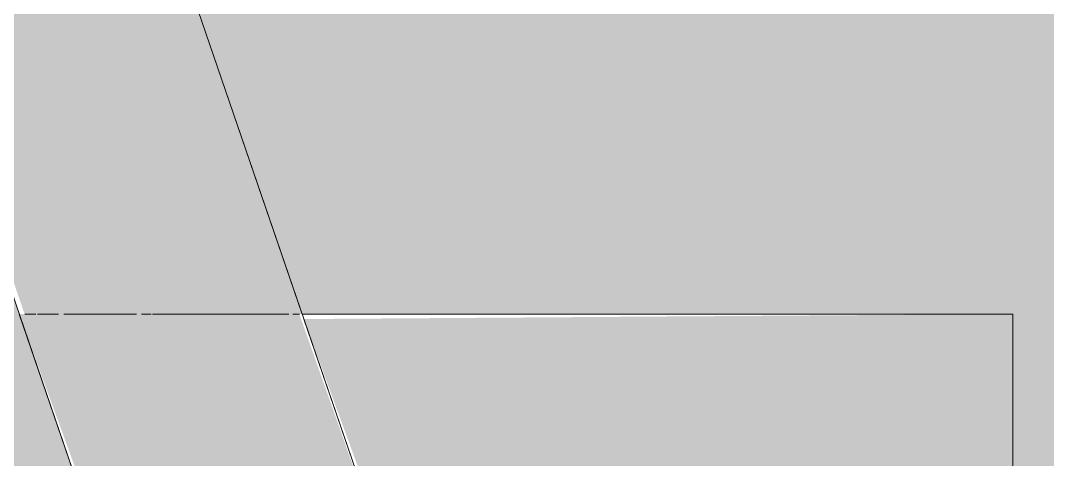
# Model space of a CAD drawing. Header units: millimetres. Extents: x 63432 to 177405, y -1987 to 27578.
# Drawn here: x 162028.22 to 162076.96, y 8845.3 to 8866.13 of the extents above; entities that cross this region are included whole.
import ezdxf

# ---------------------------------------------------------------- set-up
doc = ezdxf.new("R2010")
doc.units = ezdxf.units.MM
doc.layers.add('A-WALL-PATT', color=7, linetype='Continuous', lineweight=9)
for name, color, linetype, lineweight, true_color in [('I-FURN-16', 7, 'Continuous', 9, 0xd1b79e), ('I-FURN-21', 7, 'Continuous', 9, 0x666666), ('I-FURN-25', 7, 'Continuous', 9, 0x987f66), ('I-FURN-34', 7, 'Continuous', 9, 0xae8e6d), ('I-FURN-38', 7, 'Continuous', 9, 0xa58c72), ('I-FURN-50', 7, 'Continuous', 9, 0xd6b594), ('I-FURN-6', 7, 'Continuous', 9, 0xc0c0c0), ('I-FURN-61', 7, 'Continuous', 9, 0xcabbac), ('I-FURN-62', 7, 'Continuous', 9, 0x8b8b8b), ('I-FURN-65', 7, 'Continuous', 9, 0x8b7c6d), ('I-FURN-71', 7, 'Continuous', 9, 0xa59687)]:
    doc.layers.add(name, color=color, linetype=linetype, lineweight=lineweight, true_color=true_color)
doc.layers.add('I-FURN-17', color=7, linetype='Continuous', lineweight=9, true_color=0x111111, transparency=0.7)
doc.layers.add('I-FURN-18', color=7, linetype='Continuous', lineweight=9, true_color=0xe2b180, transparency=0.7)

# ---------------------------------------------------------------- blocks, each defined once
blk = doc.blocks.new('Chair - Tablet Arm - Chair - Tablet Arm-V79-Развертка 3_12-6')
at = {"layer": 'I-FURN-17'}
h = blk.add_hatch(color=256, dxfattribs=at)
h.paths.add_polyline_path([(-81976.135, 8450), (-82105.424, 8826.8), (-82107.355, 8826.8), (-82105.265, 8820.434), (-82102.304, 8812.132), (-81978.144, 8450), (-81976.149, 8450)])
h.paths.add_polyline_path([(-82115.982, 8832.447), (-82112.157, 8836.168), (-82112.035, 8837.109), (-82112.188, 8838.407), (-82113.123, 8839.5), (-82120.404, 8839.5), (-82121.068, 8837.606), (-82121.214, 8835.208), (-82120.579, 8832.787), (-82119.639, 8832.657), (-82116.909, 8832.501)])
h.paths.add_polyline_path([(-82126.697, 8852.2), (-82114.032, 8852.2), (-82175.226, 9030.683), (-82187.239, 9026.564), (-82127.204, 8852.2)])
at = {"layer": 'I-FURN-18'}
h = blk.add_hatch(color=256, dxfattribs=at)
h.paths.add_polyline_path([(-82141.634, 8839.5), (-82124.151, 8839.5), (-82124.065, 8842.304), (-82127.458, 8852.2), (-82156.5, 8852.2), (-82156.5, 8839.5)])
h.paths.add_polyline_path([(-82102.618, 8839.5), (-82086.1, 8839.727), (-82080.3, 8840.405), (-82080.3, 8852.2), (-82113.951, 8851.964), (-82109.391, 8839.5)])
h = blk.add_hatch(color=256, dxfattribs=at)
h.paths.add_polyline_path([(-82119.733, 8839.5), (-82113.123, 8839.5), (-82114.166, 8840.322), (-82116.116, 8841.38), (-82118.942, 8841.08), (-82120.224, 8839.5), (-82119.806, 8839.5)])
h.paths.add_polyline_path([(-82109.678, 8839.5), (-82114.166, 8852.2), (-82127.458, 8852.2), (-82123.519, 8841.378), (-82122.331, 8843.079), (-82119.733, 8844.5), (-82117.291, 8844.76), (-82114.166, 8843.34), (-82112.352, 8841.141), (-82111.452, 8839.5), (-82110.129, 8839.5)])
at = {"layer": 'I-FURN-16'}
for p in [(-82114.022, 8852.2), (-82080.3, 8840.405)]:
    blk.add_line(p, (-82080.3, 8852.2), dxfattribs=at)
at = {"layer": 'I-FURN-21'}
blk.add_line((-82114.032, 8852.2), (-82175.226, 9030.683), dxfattribs=at)
at = {"layer": 'I-FURN-25'}
for p, q in [((-82127.197, 8852.2), (-82126.667, 8852.2)), ((-82126.595, 8852.2), (-82125.593, 8852.2)), ((-82125.35, 8852.2), (-82121.886, 8852.2)), ((-82121.657, 8852.2), (-82121.202, 8852.2)), ((-82121.139, 8852.2), (-82114.668, 8852.2)), ((-82114.479, 8852.2), (-82114.166, 8852.2))]:
    blk.add_line(p, q, dxfattribs=at)
at = {"layer": 'I-FURN-34'}
for p, q in [((-82126.667, 8852.2), (-82127.197, 8852.2)), ((-82125.593, 8852.2), (-82126.595, 8852.2)), ((-82121.886, 8852.2), (-82125.35, 8852.2)), ((-82121.202, 8852.2), (-82121.657, 8852.2)), ((-82114.668, 8852.2), (-82121.139, 8852.2)), ((-82114.166, 8852.2), (-82114.479, 8852.2))]:
    blk.add_line(p, q, dxfattribs=at)
at = {"layer": 'I-FURN-38'}
for p, q in [((-82127.458, 8852.2), (-82123.667, 8841.145)), ((-82109.678, 8839.5), (-82113.951, 8851.964))]:
    blk.add_line(p, q, dxfattribs=at)
at = {"layer": 'I-FURN-50'}
for p, q in [((-82102.618, 8852.2), (-82114.022, 8852.2)), ((-82086.1, 8852.2), (-82102.618, 8852.2)), ((-82080.3, 8852.2), (-82086.1, 8852.2))]:
    blk.add_line(p, q, dxfattribs=at)
blk = doc.blocks.new('Chair - Tablet Arm - Chair - Tablet Arm-V82-Развертка 3_12-6')
at = {"layer": 'I-FURN-16'}
for p, q in [((-82102.618, 8852.2), (-82114.022, 8852.2)), ((-82086.1, 8852.2), (-82102.618, 8852.2)), ((-82080.3, 8852.2), (-82086.1, 8852.2))]:
    blk.add_line(p, q, dxfattribs=at)
at = {"layer": 'I-FURN-38'}
for p, q in [((-82126.667, 8852.2), (-82127.197, 8852.2)), ((-82125.593, 8852.2), (-82126.595, 8852.2)), ((-82121.886, 8852.2), (-82125.35, 8852.2)), ((-82121.202, 8852.2), (-82121.657, 8852.2)), ((-82114.668, 8852.2), (-82121.139, 8852.2)), ((-82114.166, 8852.2), (-82114.479, 8852.2))]:
    blk.add_line(p, q, dxfattribs=at)
at = {"layer": 'I-FURN-61'}
for p, q in [((-82114.022, 8852.2), (-82102.618, 8852.2)), ((-82102.618, 8852.2), (-82081.764, 8852.2)), ((-82081.764, 8852.2), (-82080.3, 8852.2)), ((-82080.3, 8840.405), (-82080.3, 8852.2))]:
    blk.add_line(p, q, dxfattribs=at)
at = {"layer": 'I-FURN-62'}
blk.add_line((-82114.032, 8852.2), (-82175.226, 9030.683), dxfattribs=at)
at = {"layer": 'I-FURN-65'}
for p, q in [((-82127.197, 8852.2), (-82126.667, 8852.2)), ((-82126.595, 8852.2), (-82125.593, 8852.2)), ((-82125.35, 8852.2), (-82121.886, 8852.2)), ((-82121.657, 8852.2), (-82121.202, 8852.2)), ((-82121.139, 8852.2), (-82114.668, 8852.2)), ((-82114.479, 8852.2), (-82114.166, 8852.2))]:
    blk.add_line(p, q, dxfattribs=at)
at = {"layer": 'I-FURN-71'}
for p, q in [((-82127.458, 8852.2), (-82123.667, 8841.145)), ((-82109.678, 8839.5), (-82113.951, 8851.964))]:
    blk.add_line(p, q, dxfattribs=at)
blk = doc.blocks.new('Chair - Tablet Arm - Chair - Tablet Arm-V89-Развертка 3_12-6')
at = {"layer": 'I-FURN-6'}
for p, q in [((-81971.694, 8437.047), (-82175.226, 9030.683)), ((-82187.239, 9026.564), (-82120.579, 8832.137)), ((-82114.022, 8852.2), (-82080.3, 8852.2)), ((-82080.3, 8839.5), (-82080.3, 8852.2))]:
    blk.add_line(p, q, dxfattribs=at)
at = {"layer": 'I-FURN-61'}
blk.add_line((-82080.3, 8852.2), (-82114.022, 8852.2), dxfattribs=at)
at = {"layer": 'I-FURN-62'}
for p, q in [((-82127.197, 8852.2), (-82126.667, 8852.2)), ((-82126.595, 8852.2), (-82125.593, 8852.2)), ((-82125.35, 8852.2), (-82121.886, 8852.2)), ((-82121.657, 8852.2), (-82121.202, 8852.2)), ((-82121.139, 8852.2), (-82114.668, 8852.2)), ((-82114.479, 8852.2), (-82114.166, 8852.2))]:
    blk.add_line(p, q, dxfattribs=at)
at = {"layer": 'I-FURN-71'}
for p, q in [((-82126.667, 8852.2), (-82127.197, 8852.2)), ((-82125.593, 8852.2), (-82126.595, 8852.2)), ((-82121.886, 8852.2), (-82125.35, 8852.2)), ((-82121.202, 8852.2), (-82121.657, 8852.2)), ((-82114.668, 8852.2), (-82121.139, 8852.2)), ((-82114.166, 8852.2), (-82114.479, 8852.2))]:
    blk.add_line(p, q, dxfattribs=at)

msp = doc.modelspace()

# ---------------------------------------------------------------- hatches: boundary and pattern name
at = {"layer": 'A-WALL-PATT'}
h = msp.add_hatch(color=256, dxfattribs=at)
h.paths.add_polyline_path([(160606.618, 8450), (161691.753, 8450), (161825.295, 8839.5), (161732.418, 8839.5), (161732.418, 8852.2), (161829.65, 8852.2), (161893.845, 9039.435), (161693.893, 9039.435), (161693.893, 9052.135), (161950.358, 9052.135), (161960.047, 9050.621), (161968.812, 9046.221), (161975.816, 9039.357), (161980.941, 9029.081), (162041.586, 8852.2), (162075.318, 8852.2), (162075.318, 8840.405), (162077.828, 8840.698), (162088.487, 8844.86), (162096.149, 8849.899), (162103.516, 8857.899), (162108.392, 8866.344), (162111.352, 8876.231), (162126.456, 8961.891), (162120.202, 8962.994), (162158.249, 9178.767), (162164.452, 9177.381), (162151.27, 9102.622), (162163.777, 9100.416), (162123.239, 8871.957), (162120.053, 8861.314), (162113.418, 8849.822), (162103.511, 8839.644), (162093.226, 8832.879), (162080.757, 8828.34), (162067.577, 8826.8), (162050.294, 8826.8), (162179.653, 8450), (162691.753, 8450), (162825.295, 8839.5), (162732.418, 8839.5), (162732.418, 8852.2), (162829.65, 8852.2), (162893.845, 9039.435), (162693.893, 9039.435), (162693.893, 9052.135), (162950.358, 9052.135), (162960.047, 9050.621), (162968.812, 9046.221), (162975.816, 9039.357), (162980.941, 9029.081), (163041.586, 8852.2), (163075.318, 8852.2), (163075.318, 8840.405), (163077.828, 8840.698), (163088.487, 8844.86), (163096.149, 8849.899), (163103.516, 8857.899), (163108.392, 8866.344), (163111.352, 8876.231), (163126.456, 8961.891), (163120.202, 8962.994), (163158.249, 9178.767), (163164.452, 9177.381), (163151.27, 9102.622), (163163.777, 9100.416), (163123.239, 8871.957), (163120.053, 8861.314), (163113.418, 8849.822), (163103.516, 8839.647), (163093.226, 8832.879), (163080.757, 8828.34), (163067.246, 8826.8), (163050.294, 8826.8), (163179.653, 8450), (163691.753, 8450), (163825.295, 8839.5), (163732.418, 8839.5), (163732.418, 8852.2), (163829.65, 8852.2), (163893.845, 9039.435), (163693.893, 9039.435), (163693.893, 9052.135), (163950.358, 9052.135), (163960.047, 9050.621), (163968.812, 9046.221), (163975.816, 9039.357), (163980.941, 9029.081), (164041.586, 8852.2), (164075.318, 8852.2), (164075.318, 8840.405), (164077.828, 8840.698), (164088.487, 8844.86), (164096.149, 8849.899), (164103.516, 8857.899), (164108.392, 8866.344), (164111.352, 8876.231), (164126.456, 8961.891), (164120.202, 8962.994), (164158.249, 9178.767), (164164.452, 9177.381), (164151.27, 9102.622), (164163.777, 9100.416), (164123.239, 8871.957), (164120.053, 8861.314), (164113.418, 8849.822), (164103.511, 8839.644), (164093.226, 8832.879), (164080.757, 8828.34), (164067.577, 8826.8), (164050.294, 8826.8), (164179.653, 8450), (164234.618, 8450), (164234.618, 13150), (160606.618, 13150), (160606.618, 9070.657)])
h.paths.add_polyline_path([(161707.188, 8450), (162164.048, 8450), (162034.715, 8826.8), (161836.273, 8826.538), (161831.646, 8813.228), (161830.857, 8810.703), (161717.284, 8479.447)])
h.paths.add_polyline_path([(162928.803, 8450), (163164.048, 8450), (163034.715, 8826.8), (162836.273, 8826.538), (162831.646, 8813.228), (162830.857, 8810.703), (162707.188, 8450), (162859.581, 8450)])
h.paths.add_polyline_path([(164164.048, 8450), (164034.715, 8826.8), (163836.273, 8826.538), (163831.646, 8813.228), (163830.857, 8810.703), (163707.188, 8450), (164140.184, 8450)])
h.paths.add_polyline_path([(161959.698, 8852.2), (162028.16, 8852.2), (161968.226, 9026.768), (161961.431, 9035.887), (161950.358, 9039.435), (161907.27, 9039.435), (161843.075, 8852.2), (161925.089, 8852.2)])
h.paths.add_polyline_path([(163999.118, 8852.2), (164028.16, 8852.2), (163968.226, 9026.768), (163961.431, 9035.887), (163950.358, 9039.435), (163907.27, 9039.435), (163843.075, 8852.2), (163967.129, 8852.2)])
h.paths.add_polyline_path([(163019.772, 8852.2), (163028.16, 8852.2), (162968.226, 9026.768), (162961.431, 9035.887), (162950.358, 9039.435), (162907.27, 9039.435), (162843.075, 8852.2), (163013.984, 8852.2)])
h.paths.add_polyline_path([(162898.989, 9055.4), (162441.437, 9055.4), (162441.437, 9074.45), (163024.518, 9074.45), (163024.518, 9055.4), (162901.398, 9055.4)])
h.paths.add_polyline_path([(161717.421, 9055.4), (161441.437, 9055.4), (161441.437, 9074.45), (162024.518, 9074.45), (162024.518, 9055.4), (161752.033, 9055.4)])
h.paths.add_polyline_path([(164004.006, 9055.4), (163441.437, 9055.4), (163441.437, 9074.45), (164024.518, 9074.45), (164024.518, 9055.4), (164005.468, 9055.4)])

# ---------------------------------------------------------------- block references
at = {"layer": 'I-FURN-16'}
msp.add_blockref('Chair - Tablet Arm - Chair - Tablet Arm-V79-Развертка 3_12-6', (244155.618, 0), dxfattribs=at)
at = {"layer": 'I-FURN-6'}
msp.add_blockref('Chair - Tablet Arm - Chair - Tablet Arm-V89-Развертка 3_12-6', (244155.618, 0), dxfattribs=at)
at = {"layer": 'I-FURN-61'}
msp.add_blockref('Chair - Tablet Arm - Chair - Tablet Arm-V82-Развертка 3_12-6', (244155.618, 0), dxfattribs=at)

doc.saveas('drawing.dxf')
